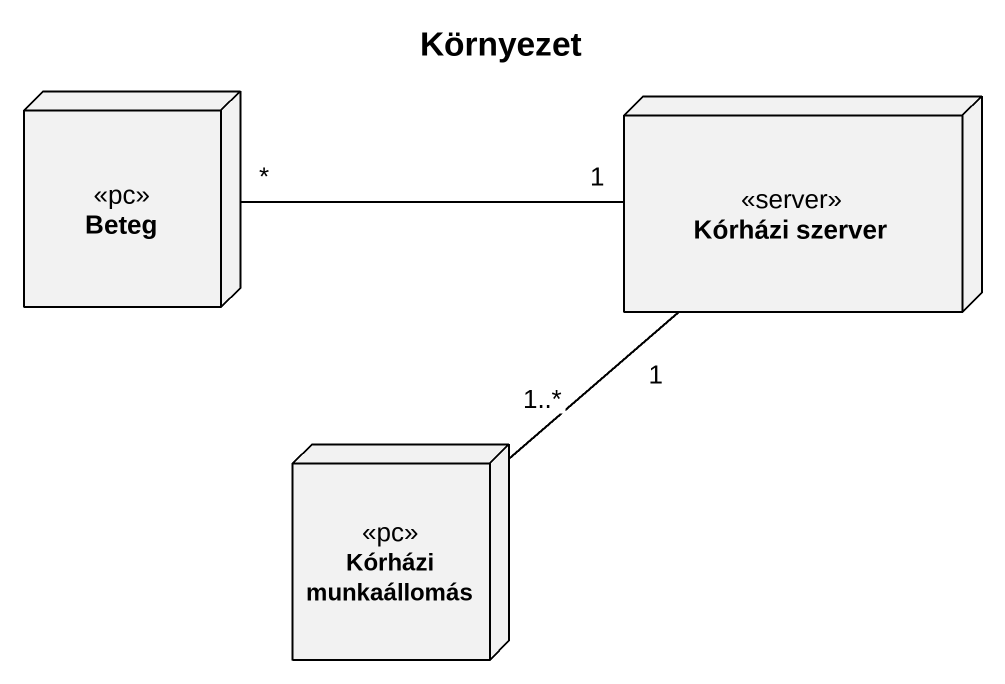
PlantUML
@startuml
title Környezet
node Beteg <<pc>>
node "Kórházi szerver" as Kórházi_szerver <<server>>
node "Kórházi munkaállomás" as Kórházi_munkaállomás <<pc>>
Beteg "*" -right- "1" Kórházi_szerver
Kórházi_munkaállomás "1..*" -up- "1" Kórházi_szerver
@enduml
